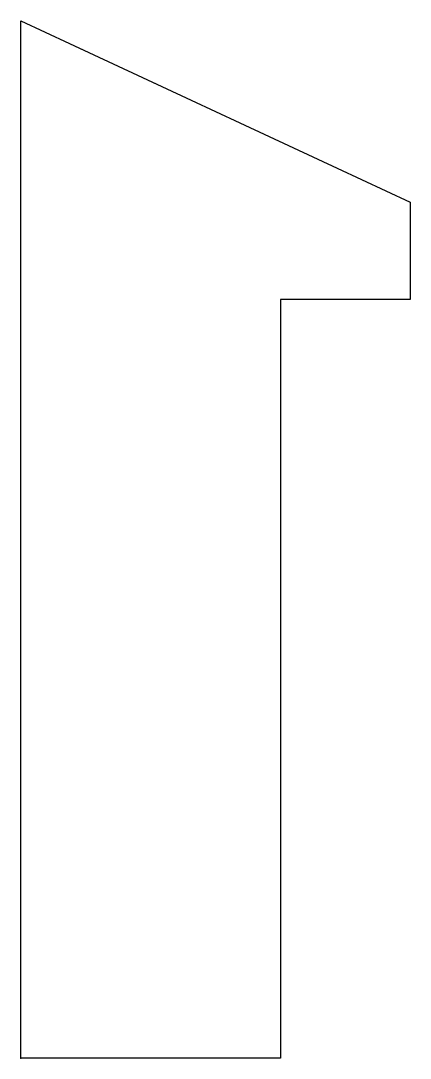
# Model space of a CAD drawing. Header units: inches. Extents: x 0 to 0.75, y 0 to 2.
import ezdxf

# ---------------------------------------------------------------- set-up
doc = ezdxf.new("R2010")
doc.units = ezdxf.units.IN
doc.layers.get('0').update_dxf_attribs({"linetype": 'CONTINUOUS'})

msp = doc.modelspace()

# ---------------------------------------------------------------- linework, layer by layer
msp.add_lwpolyline([(0, 0), (0, 2), (0.75, 1.6503), (0.75, 1.4628), (0.5, 1.4628), (0.5, 0)], close=True)
msp.add_point((0, 0))

doc.saveas('drawing.dxf')
